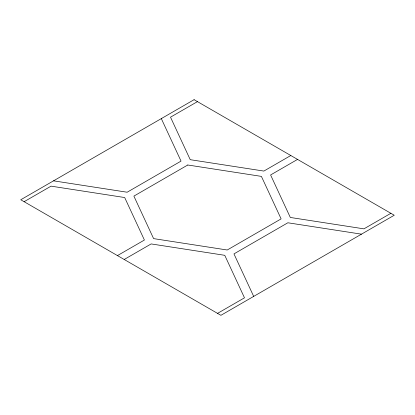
<?xml version="1.0" encoding="UTF-8"?>
<svg xmlns="http://www.w3.org/2000/svg" width="415" height="415" viewBox="0 0 415 415"><rect width="100%" height="100%" fill="white"/><g stroke="black" fill="none" stroke-linecap="round" stroke-linejoin="round"><path stroke-width="0.62" d="M24.117 201.706L51.066 186.148L124.682 197.535L144.404 240.036L117.461 255.593M197.462 101.623L170.513 117.18L190.241 159.687L263.857 171.073L290.801 155.516M124.199 259.484L151.143 243.927L224.759 255.313L244.487 297.82L217.538 313.377M297.539 159.407L270.596 174.964L290.318 217.465L363.934 228.852L390.883 213.294M53.53 180.836L127.146 192.223L181.039 161.108L161.31 118.607M361.47 234.164L287.854 222.777L233.961 253.892L253.69 296.393M194.09 99.683L20.75 199.76L220.91 315.317L394.25 215.24L194.09 99.683M187.772 164.999L133.884 196.113L153.607 238.615L227.228 250.001L281.116 218.887L261.393 176.385L187.772 164.999"/></g></svg>
